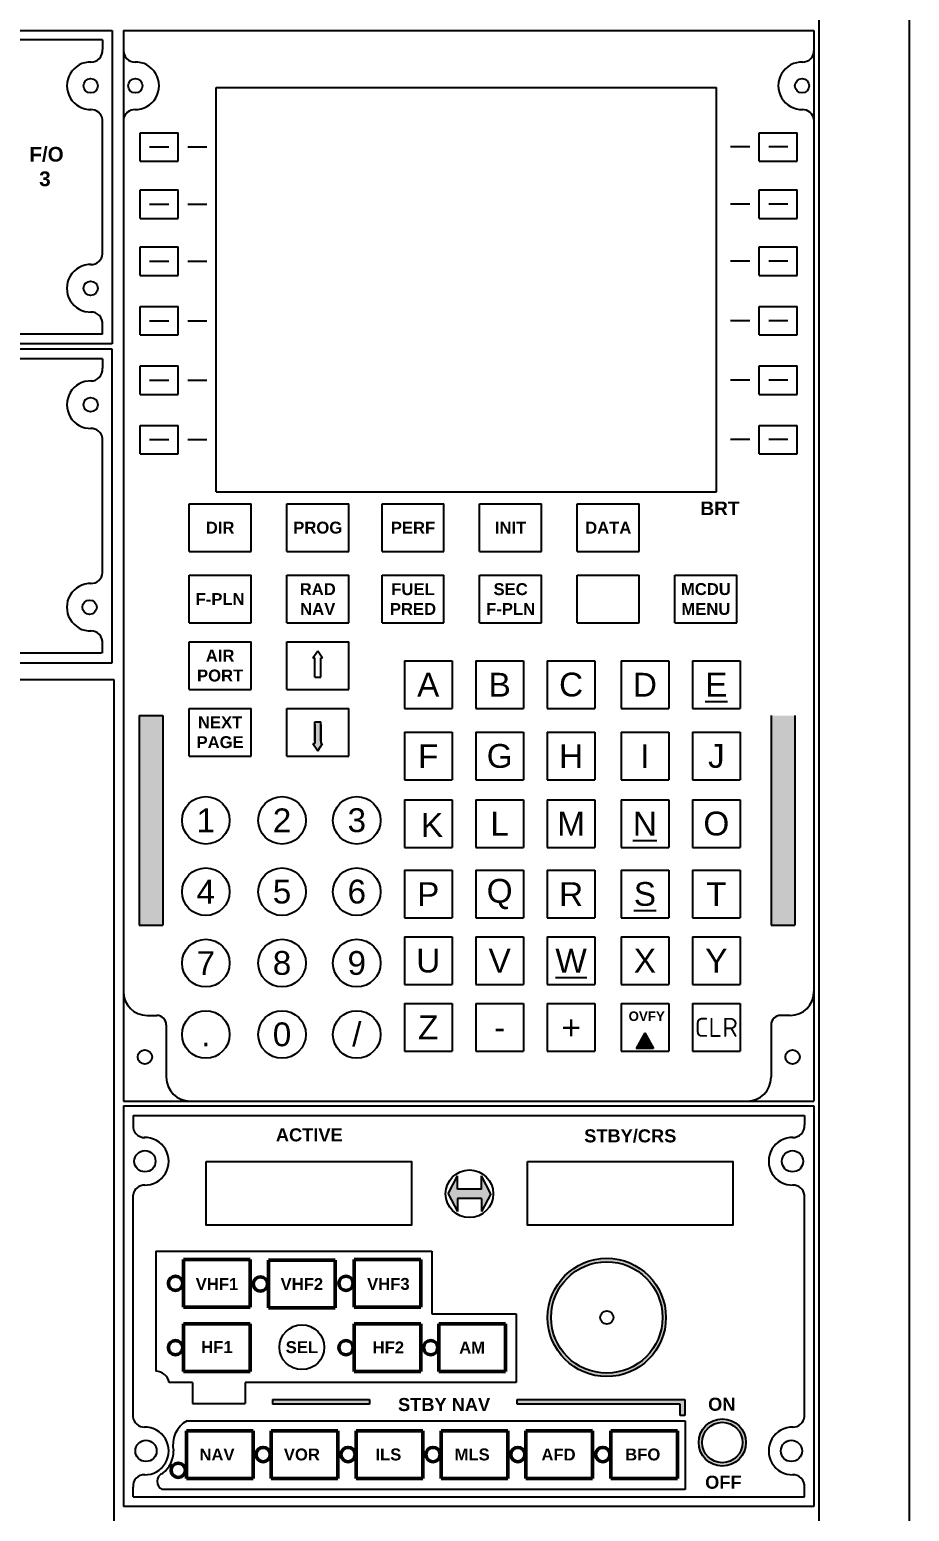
# Model space of a CAD drawing. Header units: millimetres. Extents: x -710 to 7903, y -55 to 3601.
# Drawn here: x 2613.3 to 2798, y 427.3 to 738.7 of the extents above; entities that cross this region are included whole.
import ezdxf

# ---------------------------------------------------------------- set-up
doc = ezdxf.new("R2010")
doc.units = ezdxf.units.MM
doc.styles.get("Standard").update_dxf_attribs({"font": 'sanss___.ttf'})

msp = doc.modelspace()

# ---------------------------------------------------------------- hatches: boundary and pattern name
h = msp.add_hatch(color=1)
h.paths.add_polyline_path([(2673.14, 602.65), (2674.4, 602.65), (2674.4, 606.7), (2674.78, 606.7), (2673.77, 608.19), (2672.76, 606.7), (2673.14, 606.7)], flags=0)
h.paths.add_polyline_path([(2673.14, 602.65), (2674.4, 602.65), (2674.4, 606.7), (2674.78, 606.7), (2673.77, 608.19), (2672.76, 606.7), (2673.14, 606.7)], flags=16)
h.paths.add_polyline_path([(2673.14, 602.65), (2674.4, 602.65), (2674.4, 606.7), (2674.78, 606.7), (2673.77, 608.19), (2672.76, 606.7), (2673.14, 606.7)])
h.paths.add_polyline_path([(2673.14, 602.65), (2674.4, 602.65), (2674.4, 606.7), (2674.78, 606.7), (2673.77, 608.19), (2672.76, 606.7), (2673.14, 606.7)], flags=0)
edge = h.paths.add_edge_path()
edge.add_line((2673.14, 592.73), (2673.14, 588.68))
edge.add_line((2673.14, 593.23), (2674.39, 593.23))
edge.add_line((2673.14, 589.18), (2673.14, 593.23))
edge.add_line((2674.39, 592.73), (2674.39, 588.68))
edge.add_line((2674.39, 589.18), (2674.39, 593.23))
edge.add_line((2674.39, 588.68), (2674.78, 588.68))
edge.add_line((2673.77, 587.19), (2674.78, 588.68))
edge.add_line((2672.75, 588.68), (2673.77, 587.19))
edge.add_line((2672.75, 588.68), (2673.14, 588.68))
h = msp.add_hatch(color=1)
h.paths.add_polyline_path([(2636.26, 550.56), (2641.26, 550.56), (2641.26, 594.56), (2636.26, 594.56)])
h.paths.add_polyline_path([(2768.96, 550.56), (2773.96, 550.56), (2773.96, 594.56), (2768.96, 594.56)])
for points in [[(2673.14, 589.18), (2673.14, 588.68), (2672.75, 588.68), (2673.77, 587.19), (2674.78, 588.68), (2674.39, 588.68), (2674.39, 592.73), (2674.39, 593.23), (2673.14, 593.23)], [(2744.28, 524.62), (2742.46, 527.92), (2740.65, 524.62)], [(2710.12, 494.09), (2708.12, 497.83), (2708.12, 495.09), (2703.12, 495.09), (2703.12, 497.83), (2701.12, 494.09), (2703.12, 490.35), (2703.12, 493.09), (2708.12, 493.09), (2708.12, 490.35)]]:
    msp.add_hatch(color=1).paths.add_polyline_path(points)
at = {"lineweight": 50}
h = msp.add_hatch(color=1, dxfattribs=at)
edge = h.paths.add_edge_path()
edge.add_arc((2734.45, 468.1), 12.43, 0, 360)
edge = h.paths.add_edge_path(flags=16)
edge.add_arc((2734.45, 468.1), 11.7, 0, 360)
for points in [[(2684.61, 450.88), (2664.24, 450.88), (2664.24, 449.85), (2684.61, 449.85)], [(2750.87, 450.88), (2715.66, 450.88), (2715.66, 449.85), (2749.84, 449.85), (2749.84, 447.5), (2750.87, 447.5)]]:
    msp.add_hatch(color=1, dxfattribs=at).paths.add_polyline_path(points)
h = msp.add_hatch(color=1, dxfattribs=at)
edge = h.paths.add_edge_path()
edge.add_arc((2758.71, 441.82), 4.96, 0, 360)
edge = h.paths.add_edge_path(flags=16)
edge.add_arc((2758.71, 441.82), 4.24, 0, 360)

# ---------------------------------------------------------------- linework, layer by layer
at = {"color": 5}
for p, q in [((2778.98, 741.81), (2778.98, 230.22)), ((2797.98, 741.81), (2797.98, 230.22)), ((2410.57, 738.56), (2630.56, 738.56)), ((2630.56, 738.56), (2630.56, 672.66)), ((2632.96, 738.56), (2777.96, 738.56)), ((2632.96, 738.56), (2632.96, 513.56)), ((2777.96, 738.56), (2777.96, 513.56)), ((2628.58, 736.56), (2412.58, 736.56)), ((2628.58, 736.56), (2628.58, 734.56)), ((2652.46, 726.56), (2757.46, 726.56)), ((2652.46, 641.56), (2652.46, 726.56)), ((2757.46, 641.56), (2757.46, 726.56)), ((2628.58, 691.61), (2628.57, 719.82)), ((2636.46, 711.06), (2636.46, 717.06)), ((2636.46, 717.06), (2644.46, 717.06)), ((2644.46, 711.06), (2644.46, 717.06)), ((2766.46, 711.06), (2766.46, 717.06)), ((2766.46, 717.06), (2774.46, 717.06)), ((2774.46, 711.06), (2774.46, 717.06)), ((2636.46, 711.06), (2644.46, 711.06)), ((2766.46, 711.06), (2774.46, 711.06)), ((2636.46, 699.06), (2636.46, 705.06)), ((2636.46, 705.06), (2644.46, 705.06)), ((2644.46, 699.06), (2644.46, 705.06)), ((2766.46, 699.06), (2766.46, 705.06)), ((2766.46, 705.06), (2774.46, 705.06)), ((2774.46, 699.06), (2774.46, 705.06)), ((2636.46, 699.06), (2644.46, 699.06)), ((2766.46, 699.06), (2774.46, 699.06)), ((2636.46, 687.06), (2636.46, 693.06)), ((2636.46, 693.06), (2644.46, 693.06)), ((2644.46, 687.06), (2644.46, 693.06)), ((2766.46, 687.06), (2766.46, 693.06)), ((2766.46, 693.06), (2774.46, 693.06)), ((2774.46, 687.06), (2774.46, 693.06)), ((2636.46, 687.06), (2644.46, 687.06)), ((2766.46, 687.06), (2774.46, 687.06)), ((2636.46, 674.56), (2636.46, 680.56)), ((2636.46, 680.56), (2644.46, 680.56)), ((2644.46, 674.56), (2644.46, 680.56)), ((2766.46, 674.56), (2766.46, 680.56)), ((2766.46, 680.56), (2774.46, 680.56)), ((2774.46, 674.56), (2774.46, 680.56)), ((2628.57, 674.73), (2628.57, 676.73)), ((2630.56, 672.66), (2410.57, 672.66)), ((2628.57, 674.73), (2412.57, 674.73)), ((2636.46, 674.56), (2644.46, 674.56)), ((2766.46, 674.56), (2774.46, 674.56)), ((2630.56, 671.56), (2410.55, 671.56)), ((2628.56, 669.56), (2412.56, 669.56)), ((2628.58, 669.56), (2628.58, 667.56)), ((2630.56, 605.64), (2630.56, 671.56)), ((2636.46, 662.06), (2636.46, 668.06)), ((2636.46, 668.06), (2644.46, 668.06)), ((2644.46, 662.06), (2644.46, 668.06)), ((2766.46, 662.06), (2766.46, 668.06)), ((2766.46, 668.06), (2774.46, 668.06)), ((2774.46, 662.06), (2774.46, 668.06)), ((2636.46, 662.06), (2644.46, 662.06)), ((2766.46, 662.06), (2774.46, 662.06)), ((2636.46, 649.56), (2636.46, 655.56)), ((2636.46, 655.56), (2644.46, 655.56)), ((2644.46, 649.56), (2644.46, 655.56)), ((2766.46, 649.56), (2766.46, 655.56)), ((2766.46, 655.56), (2774.46, 655.56)), ((2774.46, 649.56), (2774.46, 655.56)), ((2628.58, 624.59), (2628.57, 652.82)), ((2636.46, 649.56), (2644.46, 649.56)), ((2766.46, 649.56), (2774.46, 649.56)), ((2652.46, 641.56), (2757.46, 641.56)), ((2646.76, 629.06), (2646.76, 639.06)), ((2646.76, 639.06), (2659.76, 639.06)), ((2659.76, 629.06), (2659.76, 639.06)), ((2667.26, 629.06), (2667.26, 639.06)), ((2667.26, 639.06), (2680.26, 639.06)), ((2680.26, 629.06), (2680.26, 639.06)), ((2687.26, 629.06), (2687.26, 639.06)), ((2687.26, 639.06), (2700.26, 639.06)), ((2700.26, 629.06), (2700.26, 639.06)), ((2707.76, 629.06), (2707.76, 639.06)), ((2707.76, 639.06), (2720.76, 639.06)), ((2720.76, 629.06), (2720.76, 639.06)), ((2728.26, 629.06), (2728.26, 639.06)), ((2728.26, 639.06), (2741.26, 639.06)), ((2741.26, 629.06), (2741.26, 639.06)), ((2646.76, 629.06), (2659.76, 629.06)), ((2667.26, 629.06), (2680.26, 629.06)), ((2687.26, 629.06), (2700.26, 629.06)), ((2707.76, 629.06), (2720.76, 629.06)), ((2728.26, 629.06), (2741.26, 629.06)), ((2646.76, 614.06), (2646.76, 624.06)), ((2646.76, 624.06), (2659.76, 624.06)), ((2659.76, 614.06), (2659.76, 624.06)), ((2667.26, 614.06), (2667.26, 624.06)), ((2667.26, 624.06), (2680.26, 624.06)), ((2680.26, 614.06), (2680.26, 624.06)), ((2687.26, 614.06), (2687.26, 624.06)), ((2687.26, 624.06), (2700.26, 624.06)), ((2700.26, 614.06), (2700.26, 624.06)), ((2707.76, 614.06), (2707.76, 624.06)), ((2707.76, 624.06), (2720.76, 624.06)), ((2720.76, 614.06), (2720.76, 624.06)), ((2728.26, 614.06), (2728.26, 624.06)), ((2728.26, 624.06), (2741.26, 624.06)), ((2741.26, 614.06), (2741.26, 624.06)), ((2748.76, 614.06), (2748.76, 624.06)), ((2748.76, 624.06), (2761.76, 624.06)), ((2761.76, 614.06), (2761.76, 624.06)), ((2646.76, 614.06), (2659.76, 614.06)), ((2667.26, 614.06), (2680.26, 614.06)), ((2687.26, 614.06), (2700.26, 614.06)), ((2707.76, 614.06), (2720.76, 614.06)), ((2728.26, 614.06), (2741.26, 614.06)), ((2748.76, 614.06), (2761.76, 614.06)), ((2628.35, 607.71), (2412.56, 607.71)), ((2628.57, 607.71), (2628.57, 609.71)), ((2646.76, 600.06), (2646.76, 610.06)), ((2646.76, 610.06), (2659.76, 610.06)), ((2659.76, 600.06), (2659.76, 610.06)), ((2667.26, 600.06), (2667.26, 610.06)), ((2667.26, 610.06), (2680.26, 610.06)), ((2680.26, 600.06), (2680.26, 610.06)), ((2410.56, 605.64), (2630.56, 605.64)), ((2691.96, 606.06), (2691.96, 596.06)), ((2691.96, 606.06), (2701.96, 606.06)), ((2701.96, 606.06), (2701.96, 596.06)), ((2706.96, 606.06), (2706.96, 596.06)), ((2706.96, 606.06), (2716.96, 606.06)), ((2716.96, 606.06), (2716.96, 596.06)), ((2721.96, 606.06), (2721.96, 596.06)), ((2721.96, 606.06), (2731.96, 606.06)), ((2731.96, 606.06), (2731.96, 596.06)), ((2737.46, 606.06), (2737.46, 596.06)), ((2737.46, 606.06), (2747.46, 606.06)), ((2747.46, 606.06), (2747.46, 596.06)), ((2752.46, 606.06), (2752.46, 596.06)), ((2752.46, 606.06), (2762.46, 606.06)), ((2762.46, 606.06), (2762.46, 596.06)), ((2410.97, 602.16), (2630.97, 602.16)), ((2630.97, 602.16), (2630.97, 231.11)), ((2646.76, 600.06), (2659.76, 600.06)), ((2667.26, 600.06), (2680.26, 600.06)), ((2646.76, 586.06), (2646.76, 596.06)), ((2646.76, 596.06), (2659.76, 596.06)), ((2659.76, 586.06), (2659.76, 596.06)), ((2667.26, 586.06), (2667.26, 596.06)), ((2667.26, 596.06), (2680.26, 596.06)), ((2680.26, 586.06), (2680.26, 596.06)), ((2691.96, 596.06), (2701.96, 596.06)), ((2706.96, 596.06), (2716.96, 596.06)), ((2721.96, 596.06), (2731.96, 596.06)), ((2737.46, 596.06), (2747.46, 596.06)), ((2752.46, 596.06), (2762.46, 596.06)), ((2691.96, 591.06), (2691.96, 581.06)), ((2691.96, 591.06), (2701.96, 591.06)), ((2701.96, 591.06), (2701.96, 581.06)), ((2706.96, 591.06), (2706.96, 581.06)), ((2706.96, 591.06), (2716.96, 591.06)), ((2716.96, 591.06), (2716.96, 581.06)), ((2721.96, 591.06), (2721.96, 581.06)), ((2721.96, 591.06), (2731.96, 591.06)), ((2731.96, 591.06), (2731.96, 581.06)), ((2737.46, 591.06), (2737.46, 581.06)), ((2737.46, 591.06), (2747.46, 591.06)), ((2747.46, 591.06), (2747.46, 581.06)), ((2752.46, 591.06), (2752.46, 581.06)), ((2752.46, 591.06), (2762.46, 591.06)), ((2762.46, 591.06), (2762.46, 581.06)), ((2646.76, 586.06), (2659.76, 586.06)), ((2667.26, 586.06), (2680.26, 586.06)), ((2691.96, 581.06), (2701.96, 581.06)), ((2706.96, 581.06), (2716.96, 581.06)), ((2721.96, 581.06), (2731.96, 581.06)), ((2737.46, 581.06), (2747.46, 581.06)), ((2752.46, 581.06), (2762.46, 581.06)), ((2691.96, 576.86), (2691.96, 566.86)), ((2691.96, 576.86), (2701.96, 576.86)), ((2701.96, 576.86), (2701.96, 566.86)), ((2706.96, 576.86), (2706.96, 566.86)), ((2706.96, 576.86), (2716.96, 576.86)), ((2716.96, 576.86), (2716.96, 566.86)), ((2721.96, 576.86), (2721.96, 566.86)), ((2721.96, 576.86), (2731.96, 576.86)), ((2731.96, 576.86), (2731.96, 566.86)), ((2737.46, 576.86), (2737.46, 566.86)), ((2737.46, 576.86), (2747.46, 576.86)), ((2747.46, 576.86), (2747.46, 566.86)), ((2752.46, 576.86), (2752.46, 566.86)), ((2752.46, 576.86), (2762.46, 576.86)), ((2762.46, 576.86), (2762.46, 566.86)), ((2691.96, 566.86), (2701.96, 566.86)), ((2706.96, 566.86), (2716.96, 566.86)), ((2721.96, 566.86), (2731.96, 566.86)), ((2737.46, 566.86), (2747.46, 566.86)), ((2752.46, 566.86), (2762.46, 566.86)), ((2691.96, 562.06), (2691.96, 552.06)), ((2691.96, 562.06), (2701.96, 562.06)), ((2701.96, 562.06), (2701.96, 552.06)), ((2706.96, 562.06), (2706.96, 552.06)), ((2706.96, 562.06), (2716.96, 562.06)), ((2716.96, 562.06), (2716.96, 552.06)), ((2721.96, 562.06), (2721.96, 552.06)), ((2721.96, 562.06), (2731.96, 562.06)), ((2731.96, 562.06), (2731.96, 552.06)), ((2737.46, 562.06), (2737.46, 552.06)), ((2737.46, 562.06), (2747.46, 562.06)), ((2747.46, 562.06), (2747.46, 552.06)), ((2752.46, 562.06), (2752.46, 552.06)), ((2752.46, 562.06), (2762.46, 562.06)), ((2762.46, 562.06), (2762.46, 552.06)), ((2691.96, 552.06), (2701.96, 552.06)), ((2706.96, 552.06), (2716.96, 552.06)), ((2721.96, 552.06), (2731.96, 552.06)), ((2737.46, 552.06), (2747.46, 552.06)), ((2752.46, 552.06), (2762.46, 552.06)), ((2691.96, 548.06), (2691.96, 538.06)), ((2691.96, 548.06), (2701.96, 548.06)), ((2701.96, 548.06), (2701.96, 538.06)), ((2706.96, 548.06), (2706.96, 538.06)), ((2706.96, 548.06), (2716.96, 548.06)), ((2716.96, 548.06), (2716.96, 538.06)), ((2721.96, 548.06), (2721.96, 538.06)), ((2721.96, 548.06), (2731.96, 548.06)), ((2731.96, 548.06), (2731.96, 538.06)), ((2737.46, 548.06), (2737.46, 538.06)), ((2737.46, 548.06), (2747.46, 548.06)), ((2747.46, 548.06), (2747.46, 538.06)), ((2752.46, 548.06), (2752.46, 538.06)), ((2752.46, 548.06), (2762.46, 548.06)), ((2762.46, 548.06), (2762.46, 538.06)), ((2691.96, 538.06), (2701.96, 538.06)), ((2706.96, 538.06), (2716.96, 538.06)), ((2721.96, 538.06), (2731.96, 538.06)), ((2737.46, 538.06), (2747.46, 538.06)), ((2752.46, 538.06), (2762.46, 538.06)), ((2691.96, 534.06), (2691.96, 524.06)), ((2691.96, 534.06), (2701.96, 534.06)), ((2701.96, 534.06), (2701.96, 524.06)), ((2706.96, 534.06), (2706.96, 524.06)), ((2706.96, 534.06), (2716.96, 534.06)), ((2716.96, 534.06), (2716.96, 524.06)), ((2721.96, 534.06), (2721.96, 524.06)), ((2721.96, 534.06), (2731.96, 534.06)), ((2731.96, 534.06), (2731.96, 524.06)), ((2737.46, 534.06), (2737.46, 524.06)), ((2737.46, 534.06), (2747.46, 534.06)), ((2747.46, 534.06), (2747.46, 524.06)), ((2752.46, 534.06), (2752.46, 524.06)), ((2752.46, 534.06), (2762.46, 534.06)), ((2762.46, 534.06), (2762.46, 524.06)), ((2637.96, 531.56), (2639.96, 531.56)), ((2641.96, 529.56), (2641.96, 518.56)), ((2768.96, 529.56), (2768.96, 518.56)), ((2772.96, 531.56), (2770.96, 531.56)), ((2691.96, 524.06), (2701.96, 524.06)), ((2706.96, 524.06), (2716.96, 524.06)), ((2721.96, 524.06), (2731.96, 524.06)), ((2737.46, 524.06), (2747.46, 524.06)), ((2752.46, 524.06), (2762.46, 524.06)), ((2632.96, 513.56), (2777.96, 513.56)), ((2632.96, 512.56), (2777.96, 512.56)), ((2632.96, 512.56), (2632.96, 428.34)), ((2777.96, 512.56), (2777.96, 428.34)), ((2634.97, 510.56), (2634.97, 508.56)), ((2634.97, 510.56), (2775.95, 510.56)), ((2775.95, 510.56), (2775.95, 508.56)), ((2634.97, 447.26), (2634.98, 493.82)), ((2775.96, 447.26), (2775.94, 493.82)), ((2639.74, 482.04), (2697.73, 482.04)), ((2639.74, 482.04), (2639.74, 456.78)), ((2697.73, 482.04), (2697.73, 468.87)), ((2697.73, 468.87), (2715.4, 468.87)), ((2715.4, 468.87), (2715.4, 454.43)), ((2647.49, 454.43), (2642.54, 454.43)), ((2647.49, 454.43), (2647.49, 450.04)), ((2715.4, 454.43), (2658.53, 454.43)), ((2658.53, 454.43), (2658.53, 450.04)), ((2647.49, 450.04), (2658.53, 450.04)), ((2646.33, 446.4), (2750.89, 446.4)), ((2750.89, 446.4), (2750.89, 431.96)), ((2634.98, 430.41), (2634.98, 432.41)), ((2634.98, 430.41), (2775.95, 430.41)), ((2750.89, 431.96), (2641.12, 431.96)), ((2775.95, 430.41), (2775.95, 432.41)), ((2777.96, 428.34), (2632.96, 428.34))]:
    msp.add_line(p, q, dxfattribs=at)
at = {"color": 1}
for p, q in [((2638.46, 714.06), (2642.46, 714.06)), ((2646.46, 714.06), (2650.46, 714.06)), ((2764.46, 714.06), (2760.46, 714.06)), ((2772.46, 714.06), (2768.46, 714.06)), ((2638.46, 702.06), (2642.46, 702.06)), ((2646.46, 702.06), (2650.46, 702.06)), ((2764.46, 702.06), (2760.46, 702.06)), ((2772.46, 702.06), (2768.46, 702.06)), ((2638.46, 690.06), (2642.46, 690.06)), ((2646.46, 690.06), (2650.46, 690.06)), ((2764.46, 690.06), (2760.46, 690.06)), ((2772.46, 690.06), (2768.46, 690.06)), ((2638.46, 677.56), (2642.46, 677.56)), ((2646.46, 677.56), (2650.46, 677.56)), ((2764.46, 677.56), (2760.46, 677.56)), ((2772.46, 677.56), (2768.46, 677.56)), ((2638.46, 665.06), (2642.46, 665.06)), ((2646.46, 665.06), (2650.46, 665.06)), ((2764.46, 665.06), (2760.46, 665.06)), ((2772.46, 665.06), (2768.46, 665.06)), ((2638.46, 652.56), (2642.46, 652.56)), ((2646.46, 652.56), (2650.46, 652.56)), ((2764.46, 652.56), (2760.46, 652.56)), ((2772.46, 652.56), (2768.46, 652.56)), ((2672.76, 606.7), (2673.77, 608.19)), ((2673.77, 608.19), (2674.78, 606.7)), ((2672.76, 606.7), (2673.14, 606.7)), ((2673.14, 602.65), (2673.14, 606.7)), ((2674.4, 606.7), (2674.78, 606.7)), ((2674.4, 602.65), (2674.4, 606.7)), ((2673.14, 602.65), (2674.4, 602.65)), ((2636.26, 594.56), (2641.26, 594.56)), ((2636.26, 594.56), (2636.26, 550.56)), ((2641.26, 594.56), (2641.26, 550.56)), ((2673.14, 589.18), (2673.14, 593.23)), ((2673.14, 593.23), (2674.39, 593.23)), ((2673.14, 592.73), (2673.14, 588.68)), ((2674.39, 589.18), (2674.39, 593.23)), ((2674.39, 592.73), (2674.39, 588.68)), ((2768.96, 594.56), (2768.96, 550.56)), ((2773.96, 594.56), (2773.96, 550.56)), ((2672.75, 588.68), (2673.14, 588.68)), ((2672.75, 588.68), (2673.77, 587.19)), ((2673.77, 587.19), (2674.78, 588.68)), ((2674.39, 588.68), (2674.78, 588.68)), ((2636.26, 550.56), (2641.26, 550.56)), ((2768.96, 550.56), (2773.96, 550.56)), ((2742.46, 527.92), (2740.65, 524.62)), ((2742.46, 527.92), (2744.28, 524.62)), ((2701.12, 494.09), (2703.12, 497.83)), ((2703.12, 495.09), (2703.12, 497.83)), ((2708.12, 495.09), (2703.12, 495.09)), ((2708.12, 495.09), (2708.12, 497.83)), ((2710.12, 494.09), (2708.12, 497.83)), ((2701.12, 494.09), (2703.12, 490.35)), ((2708.12, 493.09), (2703.12, 493.09)), ((2703.12, 493.09), (2703.12, 490.35)), ((2710.12, 494.09), (2708.12, 490.35)), ((2708.12, 493.09), (2708.12, 490.35)), ((2664.24, 450.88), (2684.61, 450.88)), ((2664.24, 450.88), (2664.24, 449.85)), ((2684.61, 449.85), (2664.24, 449.85)), ((2684.61, 450.88), (2684.61, 449.85)), ((2715.66, 449.85), (2715.66, 450.88)), ((2715.66, 450.88), (2750.87, 450.88)), ((2749.84, 449.85), (2715.66, 449.85)), ((2749.84, 447.5), (2749.84, 449.85)), ((2750.87, 450.88), (2750.87, 447.5)), ((2750.87, 447.5), (2749.84, 447.5))]:
    msp.add_line(p, q, dxfattribs=at)
at = {"color": 5, "lineweight": 50}
for p, q in [((2645.6, 480.27), (2645.6, 470.27)), ((2659.6, 480.27), (2645.6, 480.27)), ((2659.6, 480.27), (2659.6, 470.27)), ((2663.43, 480.13), (2663.43, 470.13)), ((2677.43, 480.13), (2663.43, 480.13)), ((2677.43, 480.13), (2677.43, 470.13)), ((2681.4, 480.27), (2681.4, 470.27)), ((2695.4, 480.27), (2681.4, 480.27)), ((2695.4, 480.27), (2695.4, 470.27)), ((2659.6, 470.27), (2645.6, 470.27)), ((2695.4, 470.27), (2681.4, 470.27)), ((2677.43, 470.13), (2663.43, 470.13)), ((2645.6, 466.75), (2645.6, 456.75)), ((2659.6, 466.75), (2645.6, 466.75)), ((2659.6, 466.75), (2659.6, 456.75)), ((2681.4, 466.75), (2681.4, 456.75)), ((2695.4, 466.75), (2681.4, 466.75)), ((2695.4, 466.75), (2695.4, 456.75)), ((2699.18, 466.75), (2699.18, 456.75)), ((2713.18, 466.75), (2699.18, 466.75)), ((2713.18, 466.75), (2713.18, 456.75)), ((2659.6, 456.75), (2645.6, 456.75)), ((2695.4, 456.75), (2681.4, 456.75)), ((2713.18, 456.75), (2699.18, 456.75)), ((2646.17, 444.29), (2646.17, 434.29)), ((2660.17, 444.29), (2646.17, 444.29)), ((2660.17, 444.29), (2660.17, 434.29)), ((2664, 444.29), (2664, 434.29)), ((2678, 444.29), (2664, 444.29)), ((2678, 444.29), (2678, 434.29)), ((2681.83, 444.29), (2681.83, 434.29)), ((2695.83, 444.29), (2681.83, 444.29)), ((2695.83, 444.29), (2695.83, 434.29)), ((2699.66, 444.29), (2699.66, 434.29)), ((2713.66, 444.29), (2699.66, 444.29)), ((2713.66, 444.29), (2713.66, 434.29)), ((2717.48, 444.29), (2717.48, 434.29)), ((2731.48, 444.29), (2717.48, 444.29)), ((2731.48, 444.29), (2731.48, 434.29)), ((2749.31, 444.29), (2735.31, 444.29)), ((2735.31, 444.29), (2735.31, 434.29)), ((2749.31, 444.29), (2749.31, 434.29)), ((2660.17, 434.29), (2646.17, 434.29)), ((2678, 434.29), (2664, 434.29)), ((2695.83, 434.29), (2681.83, 434.29)), ((2713.66, 434.29), (2699.66, 434.29)), ((2731.48, 434.29), (2717.48, 434.29)), ((2749.31, 434.29), (2735.31, 434.29))]:
    msp.add_line(p, q, dxfattribs=at)
at = {"color": 1}
msp.add_lwpolyline([(2744.28, 524.62), (2740.65, 524.62)], dxfattribs=at)
at = {"color": 5}
for points in [[(2650.34, 500.85), (2693.45, 500.85), (2693.45, 487.49), (2650.34, 487.49)], [(2717.79, 500.85), (2760.9, 500.85), (2760.9, 487.49), (2717.79, 487.49)]]:
    msp.add_lwpolyline(points, close=True, dxfattribs=at)
for centre, radius in [((2626.08, 726.92), 1.5), ((2635.46, 726.92), 1.5), ((2775.46, 726.92), 1.5), ((2626.07, 684.37), 1.5), ((2626.08, 659.91), 1.5), ((2625.85, 617.35), 1.5), ((2637.46, 522.83), 1.5), ((2773.46, 522.83), 1.5), ((2637.47, 500.92), 2.23), ((2773.45, 500.92), 2.23), ((2637.69, 440.05), 2.23), ((2773.23, 440.05), 2.23)]:
    msp.add_circle(centre, radius)
for centre, radius in [((2650.26, 572.56), 5), ((2666.26, 572.56), 5), ((2681.96, 572.56), 5), ((2650.26, 557.56), 5), ((2666.26, 557.56), 5), ((2681.96, 557.56), 5), ((2650.26, 542.56), 5), ((2666.26, 542.56), 5), ((2681.96, 542.56), 5), ((2650.26, 527.56), 5), ((2666.26, 527.56), 5), ((2681.96, 527.56), 5), ((2705.62, 494.09), 5), ((2734.45, 468.1), 1.39), ((2670.43, 461.84), 4.7)]:
    msp.add_circle(centre, radius, dxfattribs=at)
at = {"color": 1}
for centre, radius in [((2734.45, 468.1), 12.43), ((2734.45, 468.1), 11.7), ((2758.71, 441.82), 4.96), ((2758.71, 441.82), 4.24)]:
    msp.add_circle(centre, radius, dxfattribs=at)
at = {"color": 5, "lineweight": 50}
for centre in [(2643.9, 475.27), (2661.73, 475.13), (2679.7, 475.27), (2643.9, 461.75), (2679.7, 461.75), (2697.48, 461.75), (2662.3, 439.29), (2680.13, 439.29), (2697.96, 439.29), (2715.78, 439.29), (2733.61, 439.29), (2644.47, 435.99)]:
    msp.add_circle(centre, 1.5, dxfattribs=at)
at = {"color": 5}
for centre, radius, start, end in [((2626.08, 726.92), 5, 88.5406, 271.4594), ((2626.17, 734.33), 2.42, 267.7603, 5.452), ((2635.37, 734.33), 2.42, 174.548, 272.2397), ((2635.46, 726.92), 5, 268.5406, 91.4594), ((2775.46, 726.92), 5, 88.5406, 271.4594), ((2775.56, 734.33), 2.42, 267.7603, 5.452), ((2626.17, 719.5), 2.42, 7.6389, 92.2397), ((2635.37, 719.5), 2.42, 87.7603, 172.3611), ((2775.56, 719.5), 2.42, 7.6389, 92.2397), ((2626.17, 691.79), 2.42, 267.5384, 355.8822), ((2626.07, 684.37), 5, 88.5406, 271.4594), ((2626.16, 676.96), 2.42, 354.548, 92.2397), ((2626.17, 667.33), 2.42, 267.7603, 5.452), ((2626.08, 659.91), 5, 88.5406, 271.4594), ((2626.17, 652.5), 2.42, 7.6389, 92.2397), ((2626.17, 624.77), 2.42, 267.5384, 355.8822), ((2626.07, 617.35), 5, 88.5406, 271.4594), ((2626.16, 609.94), 2.42, 354.548, 92.2397), ((2637.96, 536.56), 5, 180, 270), ((2772.96, 536.56), 5, 270, 0), ((2639.96, 529.56), 2, 360, 90), ((2770.96, 529.56), 2, 90, 180), ((2646.96, 518.56), 5, 180, 270), ((2763.96, 518.56), 5, 270, 0), ((2637.38, 508.33), 2.42, 174.548, 272.2397), ((2773.55, 508.33), 2.42, 267.7603, 5.452), ((2637.47, 500.92), 5, 268.5406, 91.4594), ((2773.45, 500.92), 5, 88.5406, 271.4594), ((2637.38, 493.5), 2.42, 87.7603, 172.3611), ((2773.55, 493.5), 2.42, 7.6389, 92.2397), ((2639.81, 454.02), 2.76, 8.3527, 91.5123), ((2637.37, 447.47), 2.42, 184.1178, 272.4616), ((2649.16, 441.32), 5.82, 119.1254, 192.5647), ((2773.55, 447.47), 2.42, 267.5384, 355.8822), ((2637.48, 440.05), 5, 268.5406, 91.4594), ((2773.45, 440.05), 5, 88.5406, 271.4594), ((2637.48, 440.05), 6, 308.3746, 360), ((2637.38, 432.64), 2.42, 87.7603, 185.452), ((2641.83, 433.63), 1.82, 110.0266, 247.0887), ((2773.54, 432.64), 2.42, 354.548, 92.2397)]:
    msp.add_arc(centre, radius, start, end, dxfattribs=at)

# ---------------------------------------------------------------- texts
at = {"color": 1}
for s, insert, char_height, width, attachment_point in [('{\\fSansSerif|b1|i0|c2|p2;F/O}', (2613.21, 714.08), 3.0906, 8.0665, 1), ('{\\fSansSerif|b1|i0|c2|p2;3}', (2615.28, 708.92), 3.0906, 6.3066, 1), ('{\\fSansSerif|b1|i0|c2|p2;BRT}', (2754.13, 639.55), 2.851, 10.8499, 1), ('{\\fSansSerif|b1|i0|c2|p2;DIR}', (2653.26, 634.06), 2.5, 10, 5), ('{\\fSansSerif|b1|i0|c2|p2;PROG}', (2673.76, 634.06), 2.5, 10, 5), ('{\\fSansSerif|b1|i0|c2|p2;PERF}', (2693.76, 634.06), 2.5, 10, 5), ('{\\fSansSerif|b1|i0|c2|p2;INIT}', (2714.26, 634.06), 2.5, 10, 5), ('{\\fSansSerif|b1|i0|c2|p2;DATA}', (2734.76, 634.06), 2.5, 10, 5), ('{\\fSansSerif|b1|i0|c2|p2;F-PLN}', (2653.26, 619.06), 2.5, 10, 5), ('{\\fSansSerif|b1|i0|c2|p2;RAD\\PNAV}', (2673.76, 619.06), 2.5, 10, 5), ('{\\fSansSerif|b1|i0|c2|p2;FUEL\\PPRED}', (2693.76, 619.06), 2.5, 10, 5), ('{\\fSansSerif|b1|i0|c2|p2;SEC\\PF-PLN}', (2714.26, 619.06), 2.5, 10, 5), ('{\\fSansSerif|b1|i0|c2|p2;MCDU\\PMENU}', (2755.26, 619.06), 2.5, 10, 5), ('{\\fSansSerif|b1|i0|c2|p2;AIR\\PPORT}', (2653.26, 605.06), 2.5, 10, 5), ('{\\F;A}', (2696.96, 601.06), 5, 10, 5), ('{\\F;B}', (2711.96, 601.06), 5, 10, 5), ('{\\F;C}', (2726.96, 601.06), 5, 10, 5), ('{\\F;D}', (2742.46, 601.06), 5, 10, 5), ('{\\F;\\LE}', (2757.46, 601.06), 5, 10, 5), ('{\\fSansSerif|b1|i0|c2|p2;NEXT\\PPAGE}', (2653.26, 591.06), 2.5, 10, 5), ('{\\F;F}', (2696.96, 586.06), 5, 10, 5), ('{\\F;G}', (2711.96, 586.06), 5, 10, 5), ('{\\F;H}', (2726.96, 586.06), 5, 10, 5), ('{\\F;I}', (2742.46, 586.06), 5, 10, 5), ('{\\F;J}', (2757.46, 586.06), 5, 10, 5), ('{\\F;1}', (2650.26, 572.56), 5, 10, 5), ('{\\F;2}', (2666.26, 572.56), 5, 10, 5), ('{\\F;3}', (2681.96, 572.56), 5, 10, 5), ('{\\F;K}', (2697.76, 571.57), 5, 10, 5), ('{\\F;L}', (2711.96, 571.86), 5, 10, 5), ('{\\F;M}', (2726.96, 571.86), 5, 10, 5), ('{\\F;\\LN}', (2742.46, 571.86), 5, 10, 5), ('{\\F;O}', (2757.46, 571.86), 5, 10, 5), ('{\\F;4}', (2650.26, 557.56), 5, 10, 5), ('{\\F;5}', (2666.26, 557.56), 5, 10, 5), ('{\\F;6}', (2681.96, 557.56), 5, 10, 5), ('{\\F;P}', (2696.96, 557.06), 5, 10, 5), ('{\\F;Q}', (2711.96, 557.06), 5, 10, 5), ('{\\F;R}', (2726.96, 557.06), 5, 10, 5), ('{\\F;\\LS}', (2742.46, 557.06), 5, 10, 5), ('{\\F;T}', (2757.46, 557.06), 5, 10, 5), ('{\\F;7}', (2650.26, 542.56), 5, 10, 5), ('{\\F;8}', (2666.26, 542.56), 5, 10, 5), ('{\\F;9}', (2681.96, 542.56), 5, 10, 5), ('{\\F;U}', (2696.96, 543.06), 5, 10, 5), ('{\\F;V}', (2711.96, 543.06), 5, 10, 5), ('{\\F;\\LW}', (2726.96, 543.06), 5, 10, 5), ('{\\F;X}', (2742.46, 543.06), 5, 10, 5), ('{\\F;Y}', (2757.46, 543.06), 5, 10, 5), ('{\\F;0}', (2666.26, 527.56), 5, 10, 5), ('/', (2681.96, 527.56), 5, 10, 5), ('{\\F;Z}', (2696.96, 529.06), 5, 10, 5), ('+', (2726.96, 529.06), 5, 10, 5), ('{\\fSansSerif|b1|i0|c2|p2;OVFY}', (2739.03, 532.4), 2, 7.2753, 1), ('{\\Fisocpeur.ttf;CLR}', (2757.46, 529.06), 4, 10, 5), ('-', (2711.96, 529.06), 5, 10, 5), ('{\\F;.}', (2650.26, 527.56), 5, 10, 5), ('{\\fSansSerif|b1|i0|c2|p2;ACTIVE}', (2664.97, 507.84), 2.739, 16.6755, 1), ('{\\fSansSerif|b1|i0|c2|p2;STBY/CRS}', (2729.71, 507.63), 2.739, 21.1495, 1), ('{\\fSansSerif|b1|i0|c2|p2;VHF2}', (2670.43, 475.13), 2.5, 10, 5), ('{\\fSansSerif|b1|i0|c2|p2;VHF3}', (2688.59, 475.13), 2.5, 10, 5), ('{\\fSansSerif|b1|i0|c2|p2;VHF1}', (2652.6, 475.13), 2.5, 10, 5), ('{\\fSansSerif|b1|i0|c2|p2;HF1}', (2652.6, 461.88), 2.5, 10, 5), ('{\\fSansSerif|b1|i0|c2|p2;SEL}', (2670.43, 461.84), 2.5, 10, 5), ('{\\fSansSerif|b1|i0|c2|p2;HF2}', (2688.59, 461.8), 2.5, 10, 5), ('{\\fSansSerif|b1|i0|c2|p2;AM}', (2706.18, 461.77), 2.5, 10, 5), ('{\\fSansSerif|b1|i0|c2|p2;STBY NAV}', (2690.62, 451.17), 2.739, 22.9412, 1), ('{\\fSansSerif|b1|i0|c2|p2;ON}', (2755.73, 451.23), 2.739, 7.9223, 1), ('{\\fSansSerif|b1|i0|c2|p2;NAV}', (2652.6, 439.29), 2.5, 10, 5), ('{\\fSansSerif|b1|i0|c2|p2;VOR}', (2670.43, 439.29), 2.5, 10, 5), ('{\\fSansSerif|b1|i0|c2|p2;ILS}', (2688.59, 439.29), 2.5, 10, 5), ('{\\fSansSerif|b1|i0|c2|p2;MLS}', (2706.18, 439.29), 2.5, 10, 5), ('{\\fSansSerif|b1|i0|c2|p2;AFD}', (2724.32, 439.29), 2.5, 10, 5), ('{\\fSansSerif|b1|i0|c2|p2;BFO}', (2742.01, 439.29), 2.5, 10, 5), ('{\\fSansSerif|b1|i0|c2|p2;OFF}', (2755.1, 434.84), 2.739, 10.3649, 1)]:
    msp.add_mtext(s, dxfattribs=dict(at, insert=insert, char_height=char_height, width=width, attachment_point=attachment_point))

doc.saveas('drawing.dxf')
